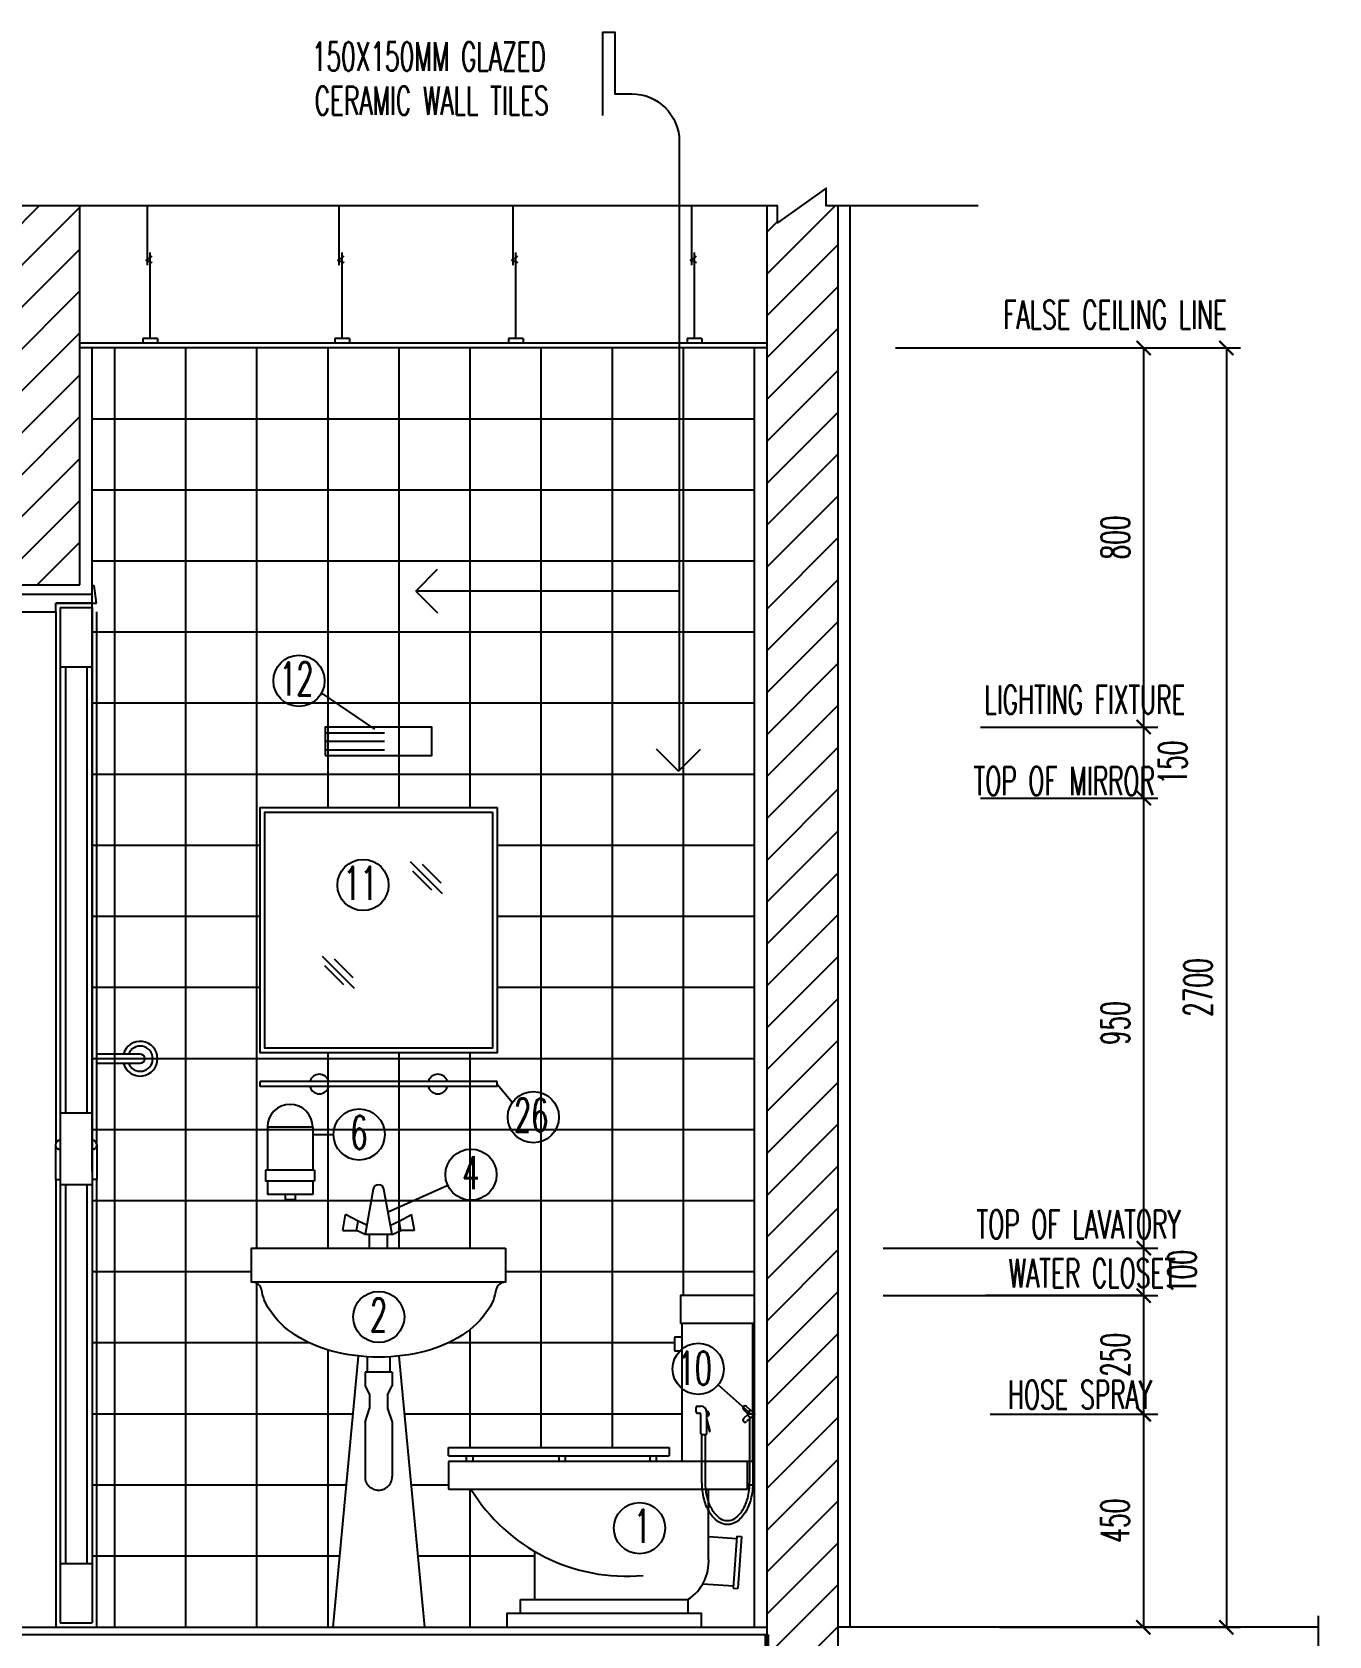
# Model space of a CAD drawing. Extents: x 417609.6 to 417638.5, y 43441 to 43460.9.
# Drawn here: x 417632.232 to 417634.969, y 43442.935 to 43446.319 of the extents above; entities that cross this region are included whole.
import ezdxf

# ---------------------------------------------------------------- set-up
doc = ezdxf.new("R2010")
doc.units = 0
doc.header["$MEASUREMENT"] = 0
doc.header["$PDMODE"] = 3
doc.header["$PDSIZE"] = 0.1
doc.linetypes.add('CENTER2', pattern=[1.125, 0.75, -0.125, 0.125, -0.125])
doc.linetypes.add('HIDDEN2', pattern=[0.1875, 0.125, -0.0625])
doc.layers.get('0').update_dxf_attribs({"linetype": 'CONTINUOUS'})
doc.layers.get('DEFPOINTS').update_dxf_attribs({"linetype": 'CONTINUOUS'})
for name, color, linetype in [('AXIS', 11, 'CENTER2'), ('Dimout', 4, 'CONTINUOUS'), ('DW', 7, 'CONTINUOUS'), ('ELE', 3, 'CONTINUOUS'), ('ELV', 7, 'CONTINUOUS'), ('FIX', 3, 'CONTINUOUS'), ('Hatch', 11, 'CONTINUOUS'), ('Plaster', 7, 'CONTINUOUS'), ('SANI', 2, 'CONTINUOUS'), ('Tile', 5, 'CONTINUOUS'), ('TXT', 2, 'CONTINUOUS'), ('WALL', 6, 'CONTINUOUS'), ('WallPartition', 2, 'CONTINUOUS'), ('Windows', 9, 'CONTINUOUS')]:
    doc.layers.add(name, color=color, linetype=linetype)
doc.styles.add('ROMANS', font='ROMANS.shx', dxfattribs={"width": 0.6})
doc.dimstyles.new('R50', dxfattribs={"dimscale": 0, "dimtxt": 0.06, "dimasz": 0.03, "dimexe": 0.03, "dimexo": 0.03, "dimgap": 0.03, "dimtad": 1, "dimdec": 0, "dimlfac": 1000, "dimzin": 13, "dimdsep": 46, "dimtxsty": 'ROMANS', "dimblk": 'ARCHTICK', "dimcen": 0.09, "dimclrd": 4, "dimclre": 4, "dimclrt": 2, "dimadec": 0, "dimazin": 0, "dimtfac": 1, "dimtdec": 0, "dimtofl": 0, "dimtmove": 2, "dimatfit": 3, "dimldrblk": 'CLOSEDBLANK', "dimfxl": 0, "dimtolj": 1, "dimtzin": 0, "dimarcsym": 0})

# ---------------------------------------------------------------- blocks, each defined once
blk = doc.blocks.new('A$C753C42D5')
at = {"layer": 'SANI', "linetype": 'Continuous'}
for p, q in [((0.2568, 0.9248), (0.2394, 0.8287)), ((0.2968, 0.8287), (0.2793, 0.9248)), ((0.1923, 0.8373), (0.1985, 0.8714)), ((0.225, 0.8568), (0.1985, 0.8714)), ((0.2215, 0.8373), (0.225, 0.8568)), ((0.2429, 0.8483), (0.225, 0.8568)), ((0.2933, 0.8483), (0.3112, 0.8568)), ((0.3112, 0.8568), (0.3377, 0.8714)), ((0.3147, 0.8373), (0.3112, 0.8568)), ((0.3439, 0.8373), (0.3377, 0.8714)), ((0.1923, 0.8373), (0.2215, 0.8373)), ((0.2394, 0.8287), (0.2215, 0.8373)), ((0.2968, 0.8287), (0.2394, 0.8287)), ((0.2489, 0.8), (0.2489, 0.8287)), ((0.2872, 0.8), (0.2872, 0.8287)), ((0.2968, 0.8287), (0.3147, 0.8373)), ((0.3439, 0.8373), (0.3147, 0.8373)), ((0.2252, 0.5724), (0.1713, 0)), ((0.3109, 0.5724), (0.3648, 0))]:
    blk.add_line(p, q, dxfattribs=at)
at = {"layer": 'SANI', "linetype": 'HIDDEN2'}
for p, q in [((0.2441, 0.57), (0.2441, 0.5382)), ((0.292, 0.57), (0.292, 0.5382)), ((0.2968, 0.5382), (0.2394, 0.5382)), ((0.2394, 0.5382), (0.2394, 0.5094)), ((0.2394, 0.5094), (0.2489, 0.4903)), ((0.2872, 0.4903), (0.2968, 0.5094)), ((0.2968, 0.5382), (0.2968, 0.5094)), ((0.2489, 0.4903), (0.2489, 0.4616)), ((0.2872, 0.4903), (0.2872, 0.4616)), ((0.2394, 0.4328), (0.2489, 0.4616)), ((0.2872, 0.4616), (0.2968, 0.4328)), ((0.2394, 0.4328), (0.2394, 0.3179)), ((0.2968, 0.4328), (0.2968, 0.3179))]:
    blk.add_line(p, q, dxfattribs=at)
at = {"layer": 'SANI', "linetype": 'Continuous'}
blk.add_lwpolyline([(0.5362, 0.8), (0.5362, 0.789), (0.5362, 0.7282), (0, 0.7282), (0, 0.789), (0, 0.8)], close=True, dxfattribs=at)
for points in [[(0.5158, 0.7124, -0.107261), (0.5003, 0.6716, -0.107169), (0.4442, 0.6162, -0.077294), (0.3677, 0.5829, -0.06439), (0.2685, 0.57, -0.06439), (0.1694, 0.5829, -0.077294), (0.0929, 0.6162, -0.107169), (0.0368, 0.6716, -0.107938), (0.0212, 0.7126, -0.000994)], [(0.517, 0.7282, -0.000994), (0.517, 0.7278, -0.145509)]]:
    blk.add_lwpolyline(points, format="xyb", dxfattribs=at)
for centre, radius, start, end in [((0.2681, 0.9226), 0.0115, 9.5273, 170.4727), ((0.0024, 0.709), 0.0191, 10.8078, 88.4915), ((0.5347, 0.709), 0.0191, 89.1936, 170.0196)]:
    blk.add_arc(centre, radius, start, end, dxfattribs=at)
at = {"layer": 'SANI', "linetype": 'HIDDEN2'}
blk.add_arc((0.2681, 0.3179), 0.0287, 180, 0, dxfattribs=at)
blk = doc.blocks.new('A$C03B742BD')
at = {"layer": 'SANI'}
for p, q in [((0, 0.238), (0, 0.247)), ((0.003, 0.25), (0.01, 0.25)), ((0.0225, 0.192), (0.0225, 0.2375)), ((0.1091, 0.234), (0.1003, 0.2428)), ((0.1155, 0.2404), (0.1067, 0.2492)), ((0.003, 0.235), (0.007, 0.235)), ((0.01, 0.192), (0.01, 0.232)), ((0.0225, 0.221), (0.0291, 0.197)), ((0.0225, 0.2172), (0.0282, 0.1967)), ((0.1091, 0.2324), (0.1003, 0.2237)), ((0.1155, 0.2261), (0.1067, 0.2173)), ((0.012, 0.19), (0.0205, 0.19))]:
    blk.add_line(p, q, dxfattribs=at)
for points in [[(0.0225, 0.2283, 0.064258), (0.0248, 0.2292, 0.106392), (0.0269, 0.2311, 0.159292), (0.0277, 0.2335, 0.159292), (0.0269, 0.236, 0.106392), (0.0248, 0.2379, 0.066222), (0.0224, 0.2388, 0.057624)], [(0.12, 0.2271), (0.12, 0.09, -0.060702), (0.1156, 0.0539, -0.074102), (0.1043, 0.0264, -0.106911), (0.0852, 0.0059, -0.152771), (0.0663, 0, -0.152771), (0.0473, 0.0059, -0.106911), (0.0282, 0.0264, -0.074102), (0.0169, 0.0539, -0.060702), (0.0125, 0.09), (0.0125, 0.19)], [(0.1125, 0.2231), (0.1125, 0.09, -0.060702), (0.1083, 0.0557, -0.074102), (0.0978, 0.0302, -0.106911), (0.0809, 0.0121, -0.152771), (0.0663, 0.0075, -0.152771), (0.0516, 0.0121, -0.106911), (0.0347, 0.0302, -0.074102), (0.0242, 0.0557, -0.060702), (0.02, 0.09), (0.02, 0.19)], [(0.0225, 0.2303, 0.046557), (0.0238, 0.2309, 0.106392), (0.0253, 0.2323, 0.159292), (0.0257, 0.2335, 0.159292), (0.0253, 0.2348, 0.106392), (0.0238, 0.2362, 0.046557), (0.0225, 0.2367, 0.057624)]]:
    blk.add_lwpolyline(points, format="xyb", dxfattribs=at)
blk.add_circle((0.1163, 0.2332), 0.0072, dxfattribs=at)
for centre, radius, start, end in [((0.003, 0.247), 0.003, 90, 180), ((0.003, 0.238), 0.003, 180, 270), ((0.01, 0.2375), 0.0125, 0, 90), ((0.1035, 0.246), 0.0045, 45, 225), ((0.007, 0.232), 0.003, 0, 90), ((0.1035, 0.2205), 0.0045, 135, 315), ((0.012, 0.192), 0.002, 180, 270), ((0.0205, 0.192), 0.002, 270, 0), ((0.0286, 0.1968), 0.0005, 194.5389, 16.2381)]:
    blk.add_arc(centre, radius, start, end, dxfattribs=at)
blk = doc.blocks.new('COMP')
at = {"layer": 'FIX'}
for p, q in [((-0.0575, 0.6125), (-0.0575, 0.5833)), ((-0.0411, 0.6125), (-0.0575, 0.6125)), ((-0.0411, 0.35), (-0.0411, 0.6416)), ((0.1079, 0.35), (0.1079, 0.6416)), ((-0.0575, 0.5833), (-0.0411, 0.5833)), ((-0.5343, 0.3618), (-0.5343, 0.3792)), ((-0.5343, 0.3792), (-0.0685, 0.3792)), ((-0.0685, 0.3792), (-0.0685, 0.3618)), ((-0.5343, 0.3618), (-0.0685, 0.3618)), ((-0.5343, 0.35), (-0.5343, 0.2917)), ((0.1079, 0.35), (-0.5343, 0.35)), ((-0.4959, 0.35), (-0.4959, 0.3618)), ((-0.4825, 0.35), (-0.4825, 0.3618)), ((-0.301, 0.35), (-0.301, 0.3618)), ((-0.2876, 0.35), (-0.2876, 0.3618)), ((-0.1087, 0.35), (-0.1087, 0.3618)), ((-0.0953, 0.35), (-0.0953, 0.3618)), ((0.0971, 0.2917), (0.0971, 0.35)), ((-0.5343, 0.2917), (0.0971, 0.2917)), ((0.0146, 0.1458), (0.0146, 0.2917)), ((0.0146, 0.1914), (0.0738, 0.1873)), ((0.0741, 0.1923), (0.0665, 0.0825)), ((0.0741, 0.1923), (0.0841, 0.1916)), ((0.0841, 0.1916), (0.0765, 0.0818)), ((-0.3528, 0.1603), (-0.3528, 0.0583)), ((0.0027, 0.092), (0.0669, 0.0875)), ((0.0665, 0.0825), (0.0765, 0.0818)), ((-0.382, 0.0583), (-0.0292, 0.0583)), ((-0.382, 0.0292), (-0.382, 0.0583)), ((-0.0292, 0.0583), (-0.0292, 0.0292))]:
    blk.add_line(p, q, dxfattribs=at)
for points in [[(0.1117, 0.6416), (0.1117, 0.7), (-0.0449, 0.7), (-0.0449, 0.6416)], [(0, 0), (0, 0.0292), (-0.4111, 0.0292), (-0.4111, 0)]]:
    blk.add_lwpolyline(points, close=True, dxfattribs=at)
for centre, radius, start, end in [((-0.1594, 0.4916), 0.3837, 211.4114, 275.3446), ((-0.0802, 0.1385), 0.0951, 302.4712, 4.3987)]:
    blk.add_arc(centre, radius, start, end, dxfattribs=at)
blk = doc.blocks.new('GAN')
for p, q in [((-0.0212, 0.1644), (-0.0212, 0.29)), ((-0.0155, 0.01), (-0.0155, 0.1918)), ((0, 0.01), (-0.031, 0.01)), ((-0.031, 0.01), (-0.031, 0)), ((0, 0.01), (0, 0))]:
    blk.add_line(p, q)
blk.add_lwpolyline([(-0.0118, 0.184), (-0.024, 0.1754), (-0.0113, 0.1703)])
blk = doc.blocks.new('walling')
at = {"layer": 'ELV'}
blk.add_line((0.1363, -1.1797), (-0.4198, -1.1797), dxfattribs=at)
blk.add_lwpolyline([(-0.025, -0.176), (-0.025, 0), (0, 0), (0, -0.1306), (0.0363, -0.1306, -0.414214), (0.1363, -0.2306), (0.1363, -1.5582)], format="xyb", dxfattribs=at)
at = {"layer": 'WALL'}
for p, q in [((-0.4198, -1.1797), (-0.3736, -1.1334)), ((-0.4198, -1.1797), (-0.3736, -1.2259)), ((0.1345, -1.56), (0.0882, -1.5137)), ((0.1345, -1.56), (0.1808, -1.5137))]:
    blk.add_line(p, q, dxfattribs=at)
at = {"layer": 'TXT', "style": 'ROMANS', "width": 0.6}
for s, p in [('150X150MM GLAZED', (-0.639, -0.0816)), ('CERAMIC WALL TILES', (-0.6331, -0.1746))]:
    blk.add_text(s, height=0.06, dxfattribs=at).set_placement(p)
blk = doc.blocks.new('_ARCHTICK')
at = {"color": 0, "linetype": 'ByBlock', "const_width": 0.15}
blk.add_lwpolyline([(-0.5, -0.5), (0.5, 0.5)], dxfattribs=at)
blk = doc.blocks.new('*D154')
at = {"layer": 'DEFPOINTS', "color": 0}
for p in [(417634.5783, 43445.6528), (417634.5776, 43442.9528), (417634.7526, 43442.9528)]:
    blk.add_point(p, dxfattribs=at)
at = {"layer": 'Dimout', "color": 4, "lineweight": -2}
for p, q in [((417634.6083, 43445.6528), (417634.7826, 43445.6528)), ((417634.7526, 43445.6528), (417634.7526, 43442.9528)), ((417634.6076, 43442.9528), (417634.7826, 43442.9528))]:
    blk.add_line(p, q, dxfattribs=at)
at = {"layer": 'Dimout', "color": 4, "lineweight": -2, "xscale": 0.03, "yscale": 0.03, "zscale": 0.03}
for p, rotation in [((417634.7526, 43445.6528), 90), ((417634.7526, 43442.9528), 270)]:
    blk.add_blockref('_ARCHTICK', p, dxfattribs=dict(at, rotation=rotation))
at = {"layer": 'Dimout', "color": 2, "insert": (417634.6926, 43444.3028), "char_height": 0.06, "attachment_point": 5, "rotation": 90, "style": 'ROMANS'}
blk.add_mtext('\\A1;2700', dxfattribs=at)
blk = doc.blocks.new('_ClosedBlank')
at = {"color": 0, "linetype": 'ByBlock', "lineweight": -2}
for p, q in [((-1, 0.17), (0, 0)), ((-1, 0.17), (-1, -0.17)), ((0, 0), (-1, -0.17))]:
    blk.add_line(p, q, dxfattribs=at)
blk = doc.blocks.new('*D155')
at = {"layer": 'DEFPOINTS', "color": 0}
for p in [(417634.2041, 43444.7028), (417634.5783, 43444.7028), (417633.9981, 43443.7528)]:
    blk.add_point(p, dxfattribs=at)
at = {"layer": 'Dimout', "color": 4, "lineweight": -2}
for p, q in [((417634.2341, 43444.7028), (417634.6083, 43444.7028)), ((417634.5783, 43443.7528), (417634.5783, 43444.7028)), ((417634.0281, 43443.7528), (417634.6083, 43443.7528))]:
    blk.add_line(p, q, dxfattribs=at)
at = {"layer": 'Dimout', "color": 4, "lineweight": -2, "xscale": 0.03, "yscale": 0.03, "zscale": 0.03}
for p, rotation in [((417634.5783, 43444.7028), 90), ((417634.5783, 43443.7528), 270)]:
    blk.add_blockref('_ARCHTICK', p, dxfattribs=dict(at, rotation=rotation))
at = {"layer": 'Dimout', "color": 2, "insert": (417634.5183, 43444.2278), "char_height": 0.06, "attachment_point": 5, "rotation": 90, "style": 'ROMANS'}
blk.add_mtext('\\A1;950', dxfattribs=at)
blk = doc.blocks.new('*D156')
at = {"layer": 'DEFPOINTS', "color": 0}
for p in [(417633.9981, 43443.7528), (417634.5783, 43443.7528), (417633.9981, 43443.6528)]:
    blk.add_point(p, dxfattribs=at)
at = {"layer": 'Dimout', "color": 4, "lineweight": -2}
for p, q in [((417634.0281, 43443.7528), (417634.6083, 43443.7528)), ((417634.5783, 43443.6528), (417634.5783, 43443.7528)), ((417634.0281, 43443.6528), (417634.6083, 43443.6528))]:
    blk.add_line(p, q, dxfattribs=at)
at = {"layer": 'Dimout', "color": 4, "lineweight": -2, "xscale": 0.03, "yscale": 0.03, "zscale": 0.03}
for p, rotation in [((417634.5783, 43443.7528), 90), ((417634.5783, 43443.6528), 270)]:
    blk.add_blockref('_ARCHTICK', p, dxfattribs=dict(at, rotation=rotation))
at = {"layer": 'Dimout', "color": 2, "insert": (417634.6591, 43443.7028), "char_height": 0.06, "attachment_point": 5, "rotation": 90, "style": 'ROMANS'}
blk.add_mtext('\\A1;100', dxfattribs=at)
blk = doc.blocks.new('*D157')
at = {"layer": 'DEFPOINTS', "color": 0}
for p in [(417634.5783, 43443.6528), (417634.5783, 43443.6528), (417634.2241, 43443.4028)]:
    blk.add_point(p, dxfattribs=at)
at = {"layer": 'Dimout', "color": 4, "lineweight": -2}
for p, q in [((417634.5783, 43443.4028), (417634.5783, 43443.6528)), ((417634.2541, 43443.4028), (417634.6083, 43443.4028))]:
    blk.add_line(p, q, dxfattribs=at)
at = {"layer": 'Dimout', "color": 4, "lineweight": -2, "xscale": 0.03, "yscale": 0.03, "zscale": 0.03}
for p, rotation in [((417634.5783, 43443.6528), 90), ((417634.5783, 43443.4028), 270)]:
    blk.add_blockref('_ARCHTICK', p, dxfattribs=dict(at, rotation=rotation))
at = {"layer": 'Dimout', "color": 2, "insert": (417634.5183, 43443.5278), "char_height": 0.06, "attachment_point": 5, "rotation": 90, "style": 'ROMANS'}
blk.add_mtext('\\A1;250', dxfattribs=at)
blk = doc.blocks.new('*D158')
at = {"layer": 'DEFPOINTS', "color": 0}
for p in [(417634.5776, 43443.4028), (417634.2441, 43442.9528), (417634.5776, 43442.9528)]:
    blk.add_point(p, dxfattribs=at)
at = {"layer": 'Dimout', "color": 4, "lineweight": -2}
for p, q in [((417634.5776, 43443.4028), (417634.5776, 43442.9528)), ((417634.2741, 43442.9528), (417634.6076, 43442.9528))]:
    blk.add_line(p, q, dxfattribs=at)
at = {"layer": 'Dimout', "color": 4, "lineweight": -2, "xscale": 0.03, "yscale": 0.03, "zscale": 0.03}
for p, rotation in [((417634.5776, 43443.4028), 90), ((417634.5776, 43442.9528), 270)]:
    blk.add_blockref('_ARCHTICK', p, dxfattribs=dict(at, rotation=rotation))
at = {"layer": 'Dimout', "color": 2, "insert": (417634.5176, 43443.1778), "char_height": 0.06, "attachment_point": 5, "rotation": 90, "style": 'ROMANS'}
blk.add_mtext('\\A1;450', dxfattribs=at)
blk = doc.blocks.new('*D159')
at = {"layer": 'DEFPOINTS', "color": 0}
for p in [(417634.0241, 43445.6528), (417634.5783, 43445.6528), (417634.2041, 43444.8528)]:
    blk.add_point(p, dxfattribs=at)
at = {"layer": 'Dimout', "color": 4, "lineweight": -2}
for p, q in [((417634.0541, 43445.6528), (417634.6083, 43445.6528)), ((417634.5783, 43444.8528), (417634.5783, 43445.6528)), ((417634.2341, 43444.8528), (417634.6083, 43444.8528))]:
    blk.add_line(p, q, dxfattribs=at)
at = {"layer": 'Dimout', "color": 4, "lineweight": -2, "xscale": 0.03, "yscale": 0.03, "zscale": 0.03}
for p, rotation in [((417634.5783, 43445.6528), 90), ((417634.5783, 43444.8528), 270)]:
    blk.add_blockref('_ARCHTICK', p, dxfattribs=dict(at, rotation=rotation))
at = {"layer": 'Dimout', "color": 2, "insert": (417634.5183, 43445.2528), "char_height": 0.06, "attachment_point": 5, "rotation": 90, "style": 'ROMANS'}
blk.add_mtext('\\A1;800', dxfattribs=at)
blk = doc.blocks.new('*D160')
at = {"layer": 'DEFPOINTS', "color": 0}
for p in [(417634.2041, 43444.8528), (417634.5783, 43444.8528), (417634.2041, 43444.7028)]:
    blk.add_point(p, dxfattribs=at)
at = {"layer": 'Dimout', "color": 4, "lineweight": -2}
for p, q in [((417634.2341, 43444.8528), (417634.6083, 43444.8528)), ((417634.5783, 43444.7028), (417634.5783, 43444.8528)), ((417634.2341, 43444.7028), (417634.6083, 43444.7028))]:
    blk.add_line(p, q, dxfattribs=at)
at = {"layer": 'Dimout', "color": 4, "lineweight": -2, "xscale": 0.03, "yscale": 0.03, "zscale": 0.03}
for p, rotation in [((417634.5783, 43444.8528), 90), ((417634.5783, 43444.7028), 270)]:
    blk.add_blockref('_ARCHTICK', p, dxfattribs=dict(at, rotation=rotation))
at = {"layer": 'Dimout', "color": 2, "insert": (417634.6393, 43444.7778), "char_height": 0.06, "attachment_point": 5, "rotation": 90, "style": 'ROMANS'}
blk.add_mtext('\\A1;150', dxfattribs=at)

msp = doc.modelspace()

# ---------------------------------------------------------------- hatches: boundary and pattern name
at = {"layer": 'Hatch'}
h = msp.add_hatch(dxfattribs=at)
h.set_pattern_fill('ANSI31', color=256, scale=0.5, style=0)
h.set_pattern_definition([(45, (-127.107985, -60.16816), (-0.044194173824, 0.044194173824), [])])
h.paths.add_polyline_path([(417630.1079, 43445.9528), (417630.0895, 43445.9528), (417630.0895, 43445.99), (417629.9866, 43445.9172), (417629.9866, 43445.9528), (417629.9579, 43445.9528), (417629.9579, 43445.1528), (417630.1079, 43445.1528)])
h.paths.add_polyline_path([(417632.3329, 43445.9528), (417632.1829, 43445.9528), (417632.1829, 43445.1528), (417632.3329, 43445.1528)])
h.paths.add_polyline_path([(417633.9329, 43445.9528), (417633.9084, 43445.9528), (417633.9084, 43445.99), (417633.8054, 43445.9172), (417633.8054, 43445.9528), (417633.7829, 43445.9528), (417633.7829, 43442.9328), (417633.783, 43442.9328), (417633.783, 43442.9028), (417633.9329, 43442.9028)])

# ---------------------------------------------------------------- linework, layer by layer
for p, q in [((417633.7829, 43445.6628), (417632.3329, 43445.6628)), ((417633.7829, 43445.6528), (417632.3329, 43445.6528))]:
    msp.add_line(p, q)
at = {"layer": 'AXIS'}
msp.add_line((417634.5783, 43443.6528), (417634.2441, 43443.6528), dxfattribs=at)
at = {"layer": 'DW'}
for p, q in [((417632.8428, 43444.9242), (417632.9548, 43444.8484)), ((417633.2136, 43444.0992), (417633.246, 43444.0605)), ((417632.8247, 43443.9929), (417632.8686, 43443.9929)), ((417632.9835, 43443.8296), (417633.1094, 43443.886)), ((417633.6804, 43443.4648), (417633.7498, 43443.4028))]:
    msp.add_line(p, q, dxfattribs=at)
at = {"layer": 'ELE'}
msp.add_lwpolyline([(417634.2288, 43445.9528), (417633.9084, 43445.9528), (417633.9084, 43445.99), (417633.8054, 43445.9172), (417633.8054, 43445.9528), (417630.0895, 43445.9528), (417630.0895, 43445.99), (417629.9866, 43445.9172), (417629.9866, 43445.9528), (417629.8331, 43445.9528)], dxfattribs=at)
at = {"layer": 'FIX'}
for p, q in [((417633.0983, 43444.5008), (417633.0306, 43444.5685)), ((417633.0958, 43444.523), (417633.0565, 43444.5623)), ((417633.0761, 43444.5082), (417633.0355, 43444.5488)), ((417632.9127, 43444.3011), (417632.845, 43444.3688)), ((417632.8905, 43444.3085), (417632.8499, 43444.3491)), ((417632.9102, 43444.3232), (417632.8708, 43444.3626))]:
    msp.add_line(p, q, dxfattribs=at)
at = {"layer": 'FIX', "color": 2}
for p, q in [((417632.7136, 43444.0938), (417632.7136, 43444.1046)), ((417633.2136, 43444.1046), (417632.7136, 43444.1046)), ((417633.2136, 43444.0938), (417632.7136, 43444.0938)), ((417633.2136, 43444.0938), (417633.2136, 43444.1046))]:
    msp.add_line(p, q, dxfattribs=at)
for points in [[(417633.2136, 43444.6828), (417633.2136, 43444.1651), (417632.7136, 43444.1651), (417632.7136, 43444.6828)], [(417633.2036, 43444.6728), (417633.2036, 43444.1751), (417632.7236, 43444.1751), (417632.7236, 43444.6728)]]:
    msp.add_lwpolyline(points, close=True, dxfattribs=at)
at = {"layer": 'FIX'}
msp.add_lwpolyline([(417632.368, 43444.1433), (417632.4605, 43444.1433, 1), (417632.4605, 43444.1623), (417632.368, 43444.1623)], format="xyb", dxfattribs=at)
at = {"layer": 'FIX', "color": 2}
for centre in [(417632.7955, 43444.9502), (417632.9308, 43444.5193), (417633.2902, 43444.0294), (417632.9225, 43443.9929), (417633.1586, 43443.9081), (417632.9639, 43443.6077), (417633.6381, 43443.4982), (417633.5142, 43443.162)]:
    msp.add_circle(centre, 0.054, dxfattribs=at)
at = {"layer": 'FIX'}
for radius, start, end in [(0.0366, 195.069, 164.9311), (0.0266, 200.9518, 159.0482)]:
    msp.add_arc((417632.4605, 43444.1528), radius, start, end, dxfattribs=at)
at = {"layer": 'FIX', "color": 2}
for centre, start, end in [((417632.8386, 43444.0992), 15.2023, 164.7977), ((417633.0886, 43444.0992), 15.2023, 164.7977), ((417632.8386, 43444.0992), 195.2023, 344.7977), ((417633.0886, 43444.0992), 195.2023, 344.7977)]:
    msp.add_arc(centre, 0.0206, start, end, dxfattribs=at)
at = {"layer": 'Hatch', "linetype": 'HIDDEN2'}
for p, q in [((417632.8511, 43444.8408), (417633.0761, 43444.8408)), ((417632.8511, 43444.8228), (417633.0761, 43444.8228)), ((417632.8511, 43444.8048), (417633.0761, 43444.8048))]:
    msp.add_line(p, q, dxfattribs=at)
at = {"layer": 'Plaster'}
for p, q in [((417633.9589, 43442.9528), (417633.9589, 43445.9528)), ((417632.3589, 43443.9147), (417632.3589, 43445.6528)), ((417633.7569, 43442.9528), (417633.7569, 43445.6528)), ((417632.3589, 43445.1145), (417632.2825, 43445.1145)), ((417629.0971, 43442.9528), (417633.7829, 43442.9528)), ((417629.0971, 43442.9378), (417633.783, 43442.9378)), ((417634.9465, 43442.9528), (417633.9329, 43442.9528))]:
    msp.add_line(p, q, dxfattribs=at)
at = {"layer": 'SANI'}
for p, q in [((417632.7288, 43444.0085), (417632.7288, 43443.9175)), ((417632.8247, 43444.0085), (417632.7288, 43444.0085)), ((417632.8247, 43444.0085), (417632.8247, 43443.9175)), ((417632.725, 43443.9175), (417632.725, 43443.8944)), ((417632.8285, 43443.9175), (417632.725, 43443.9175)), ((417632.8285, 43443.9175), (417632.8285, 43443.8944)), ((417632.8285, 43443.8944), (417632.725, 43443.8944)), ((417632.7288, 43443.8944), (417632.7288, 43443.8661)), ((417632.8247, 43443.8944), (417632.8247, 43443.8661)), ((417632.8247, 43443.8661), (417632.7288, 43443.8661)), ((417632.7662, 43443.8661), (417632.7662, 43443.8546)), ((417632.7873, 43443.8546), (417632.7662, 43443.8546)), ((417632.7873, 43443.8661), (417632.7873, 43443.8546))]:
    msp.add_line(p, q, dxfattribs=at)
msp.add_lwpolyline([(417632.8511, 43444.7928), (417633.0761, 43444.7928), (417633.0761, 43444.8528), (417632.8511, 43444.8528)], close=True, dxfattribs=at)
msp.add_arc((417632.7767, 43444.0085), 0.0479, 0, 180, dxfattribs=at)
at = {"layer": 'Tile'}
for p, q in [((417632.4069, 43442.9528), (417632.4069, 43445.6528)), ((417632.5569, 43442.9528), (417632.5569, 43445.6528)), ((417632.7069, 43443.7528), (417632.7069, 43445.6528)), ((417632.8569, 43444.6828), (417632.8569, 43445.6528)), ((417633.0069, 43444.6828), (417633.0069, 43445.6528)), ((417633.1569, 43444.6828), (417633.1569, 43445.6528)), ((417633.3069, 43443.332), (417633.3069, 43445.6528)), ((417633.4569, 43443.332), (417633.4569, 43445.6528)), ((417633.6069, 43443.6528), (417633.6069, 43445.6528)), ((417633.7569, 43445.5028), (417632.3589, 43445.5028)), ((417633.7569, 43445.3528), (417632.3589, 43445.3528)), ((417633.7569, 43445.2028), (417632.3589, 43445.2028)), ((417633.7569, 43445.0528), (417632.3589, 43445.0528)), ((417633.7569, 43444.9028), (417632.3589, 43444.9028)), ((417633.7569, 43444.7528), (417632.3589, 43444.7528)), ((417632.7136, 43444.6028), (417632.3589, 43444.6028)), ((417633.7569, 43444.6028), (417633.2136, 43444.6028)), ((417632.7136, 43444.4528), (417632.3589, 43444.4528)), ((417633.7569, 43444.4528), (417633.2136, 43444.4528)), ((417632.7136, 43444.3028), (417632.3589, 43444.3028)), ((417633.7569, 43444.3028), (417633.2136, 43444.3028)), ((417633.7569, 43444.1528), (417632.3589, 43444.1528)), ((417632.8569, 43443.7528), (417632.8569, 43444.1651)), ((417633.0069, 43443.7528), (417633.0069, 43444.1651)), ((417633.1569, 43443.7528), (417633.1569, 43444.1651)), ((417633.7569, 43444.0028), (417632.3589, 43444.0028)), ((417633.7569, 43443.8528), (417632.3589, 43443.8528)), ((417632.6955, 43443.7028), (417632.3589, 43443.7028)), ((417632.7069, 43442.9528), (417632.7069, 43443.681)), ((417633.7569, 43443.7028), (417633.2316, 43443.7028)), ((417633.1569, 43443.332), (417633.1569, 43443.5814)), ((417632.8178, 43443.5528), (417632.3589, 43443.5528)), ((417632.8569, 43442.9528), (417632.8569, 43443.5379)), ((417633.5878, 43443.5528), (417633.1102, 43443.5528)), ((417632.9092, 43443.4028), (417632.3589, 43443.4028)), ((417633.6042, 43443.4028), (417633.0179, 43443.4028)), ((417633.7569, 43443.4028), (417633.7424, 43443.4028)), ((417632.8951, 43443.2528), (417632.3589, 43443.2528)), ((417633.111, 43443.2528), (417633.0321, 43443.2528)), ((417633.1569, 43442.9528), (417633.1569, 43443.2445)), ((417633.7569, 43443.2528), (417633.7424, 43443.2528)), ((417633.7569, 43443.2528), (417633.7424, 43443.2528)), ((417632.8809, 43443.1028), (417632.3589, 43443.1028)), ((417633.2925, 43443.1028), (417633.0462, 43443.1028))]:
    msp.add_line(p, q, dxfattribs=at)
at = {"layer": 'WALL'}
for p, q in [((417632.3329, 43445.1528), (417632.3329, 43445.9528)), ((417633.7829, 43445.9528), (417633.7829, 43442.9028)), ((417633.9329, 43445.9528), (417633.9329, 43442.9028)), ((417632.1829, 43445.1528), (417632.3329, 43445.1528))]:
    msp.add_line(p, q, dxfattribs=at)
at = {"layer": 'WallPartition', "linetype": 'HIDDEN2', "const_width": 0.01}
msp.add_lwpolyline([(417630.1079, 43442.8428), (417633.7829, 43442.8478), (417633.7829, 43442.9378)], dxfattribs=at)
at = {"layer": 'Windows'}
for p, q in [((417632.1569, 43445.1332), (417632.3589, 43445.1332)), ((417632.3589, 43445.1514), (417632.3635, 43445.1514)), ((417632.368, 43445.1145), (417632.3635, 43445.1514)), ((417632.1529, 43445.0959), (417632.2825, 43445.0959)), ((417632.2825, 43445.0959), (417632.2825, 43445.1145)), ((417632.2825, 43445.1145), (417632.368, 43445.1145)), ((417632.2825, 43445.0959), (417632.2825, 43443.9746)), ((417632.2916, 43445.1052), (417632.3589, 43445.1052)), ((417632.2916, 43445.1052), (417632.2916, 43442.9621)), ((417632.3589, 43445.1052), (417632.3589, 43442.9621)), ((417632.368, 43445.0959), (417632.368, 43443.9746)), ((417632.2916, 43444.9799), (417632.3589, 43444.9799)), ((417632.3027, 43444.9799), (417632.3027, 43444.0383)), ((417632.3478, 43444.9799), (417632.3478, 43444.0383)), ((417632.2916, 43444.0383), (417632.3589, 43444.0383)), ((417632.2817, 43443.9708), (417632.2817, 43443.8981)), ((417632.3688, 43443.9708), (417632.3688, 43443.8981)), ((417632.2817, 43443.8981), (417632.2916, 43443.8981)), ((417632.2825, 43443.8981), (417632.2825, 43442.9528)), ((417632.2916, 43443.8872), (417632.3589, 43443.8872)), ((417632.3027, 43443.8872), (417632.3027, 43443.0875)), ((417632.3478, 43443.8872), (417632.3478, 43443.0875)), ((417632.3688, 43443.8981), (417632.3589, 43443.8981)), ((417632.368, 43443.8981), (417632.368, 43442.9528)), ((417632.2916, 43443.0875), (417632.3589, 43443.0875)), ((417632.2916, 43442.9621), (417632.3589, 43442.9621))]:
    msp.add_line(p, q, dxfattribs=at)
msp.add_lwpolyline([(417634.9465, 43442.9771), (417634.9465, 43442.8481), (417634.9691, 43442.8481), (417634.93, 43442.8156), (417634.9465, 43442.8156), (417634.9465, 43442.6808)], dxfattribs=at)
for centre, start, end in [((417632.2916, 43443.9708), 90, 270), ((417632.3589, 43443.9708), 270, 90)]:
    msp.add_arc(centre, 0.00989, start, end, dxfattribs=at)

# ---------------------------------------------------------------- block references
for p in [(417632.497, 43445.6628), (417632.9019, 43445.6628), (417633.2685, 43445.6628), (417633.6458, 43445.6628)]:
    msp.add_blockref('GAN', p)
at = {"layer": 'SANI'}
msp.add_blockref('A$C03B742BD', (417633.6335, 43443.1696), dxfattribs=at)
at = {"layer": 'WALL'}
msp.add_blockref('walling', (417633.4618, 43446.3195), dxfattribs=at)
at = {"layer": 'WallPartition'}
msp.add_blockref('A$C753C42D5', (417632.6955, 43442.9528), dxfattribs=at)
at = {"layer": 'Windows'}
msp.add_blockref('COMP', (417633.6453, 43442.9528), dxfattribs=at)

# ---------------------------------------------------------------- texts
at = {"layer": 'TXT', "style": 'ROMANS', "width": 0.6}
for s, height, p in [('FALSE CEILING LINE', 0.06, (417634.2818, 43445.6931)), ('12', 0.07, (417632.7541, 43444.9194)), ('LIGHTING FIXTURE', 0.06, (417634.2419, 43444.8805)), ('TOP OF MIRROR', 0.06, (417634.2191, 43444.7091)), ('11', 0.07, (417632.8893, 43444.4884)), ('26', 0.07, (417633.2496, 43443.9986)), ('6', 0.07, (417632.9042, 43443.9621)), ('4', 0.07, (417633.1403, 43443.8772)), ('TOP OF LAVATORY', 0.06, (417634.2253, 43443.773)), (' WATER CLOSET', 0.06, (417634.2683, 43443.6702)), ('2', 0.07, (417632.9456, 43443.5768)), ('10', 0.07, (417633.5949, 43443.4647)), ('HOSE SPRAY', 0.06, (417634.2913, 43443.4137)), ('1', 0.07, (417633.5022, 43443.1311))]:
    msp.add_text(s, height=height, dxfattribs=at).set_placement(p)

# ---------------------------------------------------------------- dimensions: what is measured, and where the dimension line sits
at = {"layer": 'Dimout'}
for base, p1, p2, picture, middle in [((417634.5783, 43445.6528), (417634.2041, 43444.8528), (417634.0241, 43445.6528), '*D159', (417634.5183, 43445.2528)), ((417634.7526, 43442.9528), (417634.5783, 43445.6528), (417634.5776, 43442.9528), '*D154', (417634.6926, 43444.3028)), ((417634.5783, 43444.7028), (417633.9981, 43443.7528), (417634.2041, 43444.7028), '*D155', (417634.5183, 43444.2278)), ((417634.5783, 43443.6528), (417634.2241, 43443.4028), (417634.5783, 43443.6528), '*D157', (417634.5183, 43443.5278)), ((417634.5776, 43442.9528), (417634.5776, 43443.4028), (417634.2441, 43442.9528), '*D158', (417634.5176, 43443.1778))]:
    dim = msp.add_linear_dim(base=base, p1=p1, p2=p2, angle=90, dimstyle='R50', override={"dimscale": 1}, dxfattribs=at)
    dim.commit()
    dim.dimension.update_dxf_attribs({"geometry": picture, "text_midpoint": middle})
for base, p1, p2, picture, middle in [((417634.5783, 43444.8528), (417634.2041, 43444.7028), (417634.2041, 43444.8528), '*D160', (417634.6393, 43444.7778)), ((417634.5783, 43443.7528), (417633.9981, 43443.6528), (417633.9981, 43443.7528), '*D156', (417634.6591, 43443.7028))]:
    dim = msp.add_linear_dim(base=base, p1=p1, p2=p2, angle=90, dimstyle='R50', override={"dimscale": 1}, dxfattribs=at)
    dim.commit()
    dim.dimension.update_dxf_attribs({"geometry": picture, "text_midpoint": middle, "dimtype": 128})

doc.saveas('drawing.dxf')
